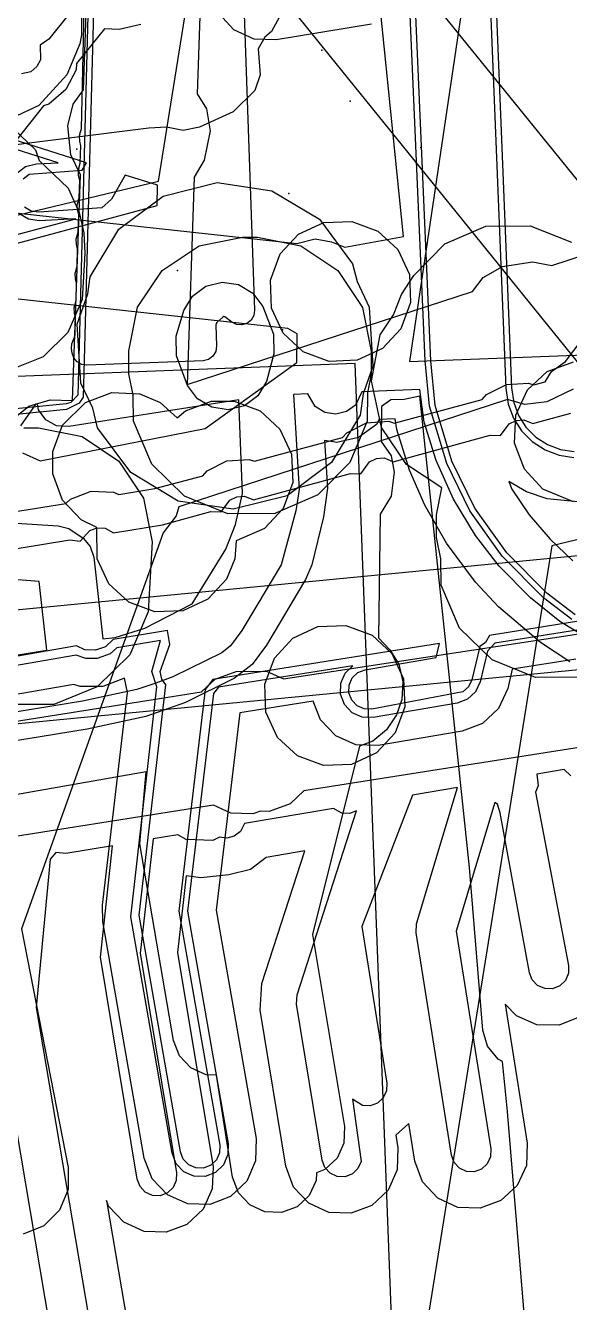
# Model space of a CAD drawing. Header units: metres. Extents: x -3943 to -3664, y 4962 to 6622.
# Drawn here: x -3879.86 to -3860.74, y 6041.47 to 6086.34 of the extents above; entities that cross this region are included whole.
import ezdxf

# ---------------------------------------------------------------- set-up
doc = ezdxf.new("R2010")
doc.units = ezdxf.units.M
for name, color, linetype in [('AI_GREENING_EXCLUSIONS', 1, 'Continuous'), ('AI_GREENING_LAWN', 82, 'Continuous'), ('AI_GREENING_REJECTED', 6, 'Continuous')]:
    doc.layers.add(name, color=color, linetype=linetype)

msp = doc.modelspace()

# ---------------------------------------------------------------- linework, layer by layer
at = {"layer": 'AI_GREENING_EXCLUSIONS'}
for points in [[(-3876.499, 6113.086), (-3871.504, 6146.711), (-3869.87, 6114.002), (-3869.801, 6114.429), (-3869.508, 6106.761), (-3861.518, 6107.16), (-3829.558, 6108.757), (-3862.517, 6100.435), (-3866.364, 6074.531), (-3828.301, 6075.988), (-3861.355, 6068.051), (-3866.742, 6034.488), (-3867.966, 6066.464), (-3868.272, 6074.458), (-3908.243, 6072.929), (-3875.188, 6080.865), (-3871.044, 6106.684), (-3877.498, 6106.361), (-3909.458, 6104.764), (-3876.499, 6113.086)], [(-3871.195, 6080.532), (-3869.521, 6079.53), (-3868.358, 6077.963), (-3868.202, 6077.341), (-3867.774, 6076.443), (-3867.653, 6074.37), (-3867.986, 6073.392), (-3868.096, 6072.65), (-3869.099, 6070.976), (-3870.666, 6069.814), (-3872.559, 6069.34), (-3874.488, 6069.626), (-3876.162, 6070.629), (-3877.324, 6072.196), (-3877.497, 6072.888), (-3877.918, 6073.771), (-3878.039, 6075.844), (-3877.673, 6076.912), (-3877.586, 6077.505), (-3876.584, 6079.179), (-3875.017, 6080.342), (-3873.125, 6080.817), (-3871.195, 6080.532)], [(-3867.472, 6079.114), (-3866.773, 6078.467), (-3866.364, 6077.585), (-3866.325, 6076.599), (-3866.666, 6075.682), (-3867.313, 6074.983), (-3868.195, 6074.574), (-3869.181, 6074.535), (-3870.098, 6074.876), (-3870.797, 6075.523), (-3871.206, 6076.405), (-3871.245, 6077.391), (-3870.904, 6078.308), (-3870.257, 6079.007), (-3869.375, 6079.416), (-3868.389, 6079.455), (-3867.472, 6079.114)], [(-3875.056, 6077.731), (-3873.759, 6078.599), (-3872.228, 6078.903), (-3871.706, 6078.898), (-3870.175, 6078.594), (-3868.878, 6077.726), (-3868.01, 6076.429), (-3867.706, 6074.898), (-3867.706, 6074.092), (-3867.837, 6073.431), (-3867.853, 6072.431), (-3868.457, 6070.986), (-3869.581, 6069.842), (-3871.089, 6069.195), (-3872.75, 6069.179), (-3874.272, 6069.799), (-3875.416, 6070.922), (-3876.063, 6072.431), (-3876.079, 6073.353), (-3876.228, 6074.101), (-3876.228, 6074.903), (-3875.924, 6076.434), (-3875.056, 6077.731)], [(-3871.87, 6076.935), (-3871.521, 6076.465), (-3871.142, 6075.487), (-3871.128, 6074.796), (-3871.392, 6073.829), (-3871.693, 6073.327), (-3872.163, 6072.978), (-3872.73, 6072.836), (-3873.309, 6072.922), (-3873.811, 6073.223), (-3874.16, 6073.693), (-3874.55, 6074.727), (-3874.564, 6075.418), (-3874.29, 6076.328), (-3873.989, 6076.83), (-3873.519, 6077.179), (-3872.951, 6077.321), (-3872.372, 6077.236), (-3871.87, 6076.935)], [(-3878.553, 6072.289), (-3877.747, 6073.095), (-3876.83, 6073.436), (-3875.844, 6073.397), (-3875.121, 6073.095), (-3874.531, 6072.557), (-3874.238, 6072.799), (-3873.321, 6073.14), (-3872.529, 6073.14), (-3871.612, 6072.799), (-3870.913, 6072.152), (-3870.504, 6071.27), (-3870.465, 6070.284), (-3870.806, 6069.367), (-3871.453, 6068.668), (-3872.456, 6068.234), (-3872.495, 6067.6), (-3872.797, 6066.877), (-3873.444, 6066.178), (-3874.326, 6065.769), (-3875.312, 6065.73), (-3876.229, 6066.071), (-3876.928, 6066.718), (-3877.337, 6067.6), (-3877.355, 6068.693), (-3877.906, 6068.964), (-3878.553, 6069.663), (-3878.894, 6070.58), (-3878.894, 6071.372), (-3878.553, 6072.289)], [(-3868.592, 6065.256), (-3867.675, 6064.915), (-3866.976, 6064.268), (-3866.567, 6063.386), (-3866.528, 6062.4), (-3866.869, 6061.483), (-3867.516, 6060.784), (-3868.398, 6060.375), (-3869.384, 6060.336), (-3870.301, 6060.677), (-3871, 6061.324), (-3871.409, 6062.206), (-3871.448, 6063.192), (-3871.107, 6064.109), (-3870.46, 6064.808), (-3869.578, 6065.217), (-3868.592, 6065.256)]]:
    msp.add_lwpolyline(points, close=True, dxfattribs=at)
for points in [[(-3880.757, 6079.812), (-3870.315, 6078.671), (-3869.672, 6078.841), (-3869.096, 6078.734), (-3868.631, 6078.549), (-3866.573, 6078.928), (-3868.989, 6102.683)], [(-3877.467, 6094.262), (-3878.02, 6073.353), (-3878.261, 6073.094), (-3878.433, 6073.044), (-3880.439, 6072.84)], [(-3877.268, 6094.273), (-3877.835, 6073.278), (-3877.97, 6073.066), (-3878.413, 6072.845), (-3880.419, 6072.641)], [(-3860.652, 6065.469), (-3861.647, 6066.226), (-3863.105, 6067.69), (-3864.236, 6069.287), (-3865.051, 6070.942), (-3865.658, 6072.962), (-3865.807, 6074.549), (-3866.673, 6094.547)], [(-3860.531, 6065.629), (-3861.526, 6066.385), (-3862.942, 6067.806), (-3864.057, 6069.376), (-3864.872, 6071.03), (-3865.459, 6072.981), (-3865.607, 6074.558), (-3866.477, 6094.51)], [(-3863.766, 6093.274), (-3862.974, 6073.593), (-3862.892, 6073.037), (-3862.706, 6072.543), (-3862.421, 6072.098), (-3862.043, 6071.72), (-3861.594, 6071.429), (-3861.1, 6071.242), (-3860.578, 6071.163)], [(-3863.559, 6093.105), (-3862.775, 6073.611), (-3862.697, 6073.088), (-3862.526, 6072.633), (-3862.264, 6072.224), (-3861.917, 6071.876), (-3861.504, 6071.609), (-3861.049, 6071.437), (-3860.569, 6071.364)], [(-3880.228, 6072.57), (-3879.746, 6072.962), (-3878.998, 6073.185), (-3878.203, 6073.163), (-3877.926, 6081.09), (-3878.265, 6081.787), (-3878.367, 6082.813), (-3878.188, 6083.573), (-3877.822, 6084.081), (-3877.519, 6092.778)], [(-3873.527, 6092.478), (-3873.825, 6083.938), (-3873.498, 6083.409), (-3873.372, 6082.639), (-3873.575, 6081.602), (-3873.927, 6081.005), (-3874.181, 6073.721), (-3864.148, 6076.995), (-3863.764, 6077.484), (-3863.084, 6077.866), (-3862.04, 6078.031), (-3861.358, 6077.905), (-3848.563, 6082.08)], [(-3868.219, 6090.472), (-3850.538, 6068.676)], [(-3868.219, 6090.472), (-3850.538, 6068.676)], [(-3884.334, 6065.412), (-3855.345, 6068.208), (-3871.076, 6087.645)], [(-3884.334, 6065.412), (-3855.345, 6068.208), (-3871.076, 6087.645)], [(-3877.887, 6087.198), (-3877.887, 6086.01), (-3877.952, 6085.688), (-3878.405, 6084.605), (-3879.393, 6083.531), (-3880.566, 6082.973), (-3879.504, 6081.964), (-3879.384, 6081.598), (-3878.355, 6080.624), (-3877.969, 6079.768), (-3877.814, 6079.049), (-3877.775, 6078.332), (-3877.869, 6076.706), (-3878.367, 6075.555), (-3879.244, 6074.7), (-3880.409, 6074.23)], [(-3877.752, 6087.472), (-3879.036, 6085.851), (-3879.339, 6085.644), (-3879.334, 6085.134), (-3879.459, 6084.891), (-3879.667, 6084.714), (-3879.999, 6084.636)], [(-3870.935, 6086.641), (-3871.206, 6086.122), (-3871.44, 6085.927), (-3871.68, 6085.515), (-3871.605, 6084.605), (-3871.801, 6084.054), (-3872.562, 6083.302), (-3873.74, 6082.762), (-3874.314, 6082.646), (-3874.903, 6082.768), (-3875.52, 6082.735), (-3884.411, 6081.618)], [(-3867.696, 6086.388), (-3871.043, 6085.836), (-3871.823, 6085.862), (-3872.534, 6086.184), (-3873.067, 6086.754)], [(-3875.802, 6086.372), (-3876.563, 6086.201), (-3877.086, 6086.219), (-3878.065, 6085.003), (-3878.084, 6084.778), (-3878.44, 6084.084), (-3879.034, 6083.578), (-3879.227, 6083.516), (-3882.147, 6079.851)], [(-3880.168, 6081.146), (-3879.855, 6081.379), (-3879.477, 6081.475), (-3878.716, 6081.514), (-3881.166, 6082.288)], [(-3879.945, 6080.945), (-3879.726, 6081.108), (-3877.862, 6081.258), (-3877.714, 6081.516), (-3881.076, 6082.575)], [(-3881.937, 6078.209), (-3875.234, 6080.016), (-3875.223, 6080.725), (-3876.35, 6081.081), (-3876.836, 6080.231), (-3877.181, 6079.93), (-3879.389, 6079.777), (-3879.659, 6079.816), (-3879.894, 6079.956)], [(-3881.835, 6078.547), (-3878.086, 6079.544), (-3879.373, 6079.477), (-3879.759, 6079.534), (-3880.095, 6079.733)], [(-3860.273, 6063.439), (-3861.934, 6063.423), (-3863.456, 6064.043), (-3864.6, 6065.166), (-3865.247, 6066.675), (-3865.263, 6067.595), (-3865.412, 6068.345), (-3865.412, 6069.147), (-3865.225, 6070.086), (-3866.468, 6070.913), (-3866.468, 6070.913), (-3867.349, 6072.208), (-3867.696, 6073.85), (-3867.386, 6075.464), (-3866.925, 6076.172), (-3866.639, 6076.886), (-3866.204, 6077.554), (-3865.113, 6078.67), (-3863.679, 6079.285), (-3862.118, 6079.303), (-3860.669, 6078.723)], [(-3879.961, 6071.317), (-3879.347, 6071.043), (-3873.545, 6072.171), (-3870.318, 6074.498), (-3870.305, 6075.5), (-3870.641, 6075.689), (-3880.874, 6076.807)], [(-3881.689, 6069.029), (-3878.442, 6069.545), (-3878.277, 6069.699), (-3877.546, 6069.972), (-3876.766, 6069.945), (-3876.582, 6069.861), (-3875.315, 6070.067), (-3873.622, 6070.517), (-3873.474, 6070.687), (-3872.776, 6071.035), (-3871.997, 6071.09), (-3871.805, 6071.026), (-3868.712, 6071.858), (-3868.564, 6072.028), (-3867.866, 6072.376), (-3867.087, 6072.431), (-3866.895, 6072.367), (-3863.801, 6073.199), (-3863.653, 6073.369), (-3862.955, 6073.717), (-3862.177, 6073.772), (-3861.984, 6073.708), (-3861.594, 6073.814), (-3861.371, 6074.176), (-3860.876, 6074.535), (-3859.96, 6075.742)], [(-3860.599, 6069.598), (-3861.675, 6070.046), (-3862.322, 6070.745), (-3862.663, 6071.662), (-3862.624, 6072.648), (-3862.215, 6073.53), (-3861.516, 6074.177), (-3860.599, 6074.518)], [(-3859.444, 6064.407), (-3861.069, 6065.395), (-3862.101, 6066.231), (-3863.206, 6067.343), (-3864.04, 6068.417), (-3864.808, 6069.69), (-3865.418, 6071.052), (-3865.84, 6072.399), (-3865.997, 6073.545), (-3868.033, 6073.467), (-3868.259, 6073.001), (-3868.575, 6072.772), (-3868.954, 6072.681), (-3869.34, 6072.742), (-3869.672, 6072.947), (-3869.933, 6073.394), (-3870.441, 6073.375), (-3870.243, 6070.033), (-3870.355, 6069.288), (-3870.872, 6067.382), (-3872.249, 6065.075), (-3872.647, 6064.538), (-3872.956, 6064.3), (-3874.676, 6063.45), (-3875.272, 6063.234), (-3875.944, 6063.008), (-3877.854, 6062.599), (-3899.612, 6059.047)], [(-3884.959, 6069.157), (-3878.715, 6068.759), (-3878.338, 6068.657), (-3877.832, 6068.329), (-3877.581, 6068.03), (-3877.463, 6067.659), (-3877.143, 6064.789), (-3876.71, 6064.83), (-3875.669, 6065.161), (-3873.996, 6066.017), (-3872.812, 6067.937), (-3872.477, 6068.804), (-3872.229, 6069.896), (-3872.364, 6073.18), (-3878.333, 6072.247), (-3878.767, 6072.275), (-3879.149, 6072.485), (-3879.405, 6072.838), (-3879.442, 6073.03), (-3879.511, 6073.028), (-3879.515, 6073.01), (-3880.04, 6072.27)], [(-3861.227, 6027.769), (-3862.909, 6048.183), (-3863.093, 6049.935), (-3863.247, 6050.019), (-3863.613, 6050.475), (-3863.777, 6051.037), (-3864.254, 6056.747), (-3865.999, 6073.315), (-3866.548, 6073.191), (-3867.019, 6073.178), (-3867.338, 6072.949), (-3867.354, 6071.724), (-3867.007, 6071.213), (-3866.9, 6070.638), (-3867, 6069.797), (-3867.387, 6069.163), (-3867.444, 6064.822), (-3867.048, 6064.397), (-3866.73, 6063.892), (-3866.594, 6063.281), (-3866.632, 6062.656), (-3866.818, 6062.112), (-3867.169, 6061.594), (-3867.65, 6061.193), (-3868.116, 6061.018), (-3869.77, 6054.395), (-3868.647, 6047.656), (-3868.666, 6047.071), (-3868.906, 6046.538), (-3869.333, 6046.137), (-3869.626, 6046.026), (-3869.637, 6045.755), (-3869.882, 6045.224), (-3870.312, 6044.827), (-3870.861, 6044.624), (-3871.446, 6044.647), (-3871.977, 6044.893), (-3872.374, 6045.323), (-3872.577, 6045.872), (-3873.144, 6049.46), (-3873.51, 6049.469), (-3874.045, 6049.708), (-3874.448, 6050.132), (-3874.658, 6050.678), (-3875.843, 6057.579), (-3875.622, 6060.116), (-3882.76, 6058.865)], [(-3860.604, 6073.563), (-3861.533, 6073.115), (-3862.308, 6073.022), (-3862.911, 6073.191), (-3874.473, 6069.419), (-3874.559, 6069.104), (-3875.021, 6068.511), (-3879.998, 6054.595), (-3878.361, 6046.215), (-3878.364, 6045.435), (-3878.665, 6044.715), (-3879.219, 6044.165), (-3879.941, 6043.869)], [(-3860.728, 6063.976), (-3861.75, 6064.654), (-3863.232, 6065.912), (-3864.037, 6066.776), (-3865.06, 6068.145), (-3865.825, 6069.486), (-3866.359, 6070.712), (-3866.808, 6072.145), (-3866.858, 6072.511), (-3867.422, 6072.489), (-3867.525, 6072.321), (-3868.157, 6071.863), (-3868.916, 6071.682), (-3869.344, 6071.75), (-3869.244, 6070.078), (-3869.377, 6069.078), (-3869.795, 6067.392), (-3870.014, 6066.87), (-3871.39, 6064.563), (-3871.894, 6063.88), (-3872.513, 6063.404), (-3874.233, 6062.553), (-3875.624, 6062.06), (-3877.693, 6061.612), (-3899.451, 6058.06)], [(-3881.874, 6067.682), (-3878.296, 6068.265), (-3877.932, 6068.213), (-3877.593, 6068.594), (-3877.337, 6068.689), (-3877.064, 6068.68), (-3876.767, 6068.514), (-3875.039, 6068.795), (-3873.343, 6069.258), (-3872.975, 6069.246), (-3872.678, 6069.659), (-3872.433, 6069.781), (-3872.161, 6069.8), (-3871.847, 6069.667), (-3868.432, 6070.599), (-3868.065, 6070.587), (-3867.767, 6071), (-3867.523, 6071.122), (-3867.251, 6071.141), (-3866.937, 6071.008), (-3863.522, 6071.94), (-3863.155, 6071.928), (-3862.857, 6072.341), (-3862.613, 6072.463), (-3862.34, 6072.482), (-3862.027, 6072.349), (-3860.69, 6072.714)], [(-3879.924, 6072.202), (-3879.402, 6072.197), (-3877.871, 6071.893), (-3876.574, 6071.025), (-3875.706, 6069.728), (-3875.402, 6068.197), (-3875.549, 6065.73), (-3876.196, 6064.221), (-3877.34, 6063.098), (-3878.862, 6062.478), (-3880.446, 6062.478)], [(-3860.436, 6069.598), (-3861.525, 6069.706), (-3862.243, 6069.956), (-3862.867, 6070.31), (-3862.765, 6070.041), (-3862.151, 6069.143), (-3861.416, 6068.283), (-3860.617, 6067.526)], [(-3899.934, 6061.021), (-3879.11, 6064.385), (-3879.38, 6066.801), (-3884.601, 6067.205)], [(-3859.247, 6065.592), (-3863.545, 6064.907), (-3863.69, 6064.663), (-3863.888, 6064.521), (-3864.171, 6063.349), (-3864.283, 6063.104), (-3864.48, 6062.919), (-3867.682, 6062.317), (-3867.955, 6062.325), (-3868.204, 6062.436), (-3868.392, 6062.634), (-3868.49, 6062.889), (-3868.483, 6063.162), (-3868.372, 6063.412), (-3868.173, 6063.599), (-3867.918, 6063.697), (-3865.424, 6064.125), (-3865.303, 6064.626), (-3873.275, 6063.355), (-3873.541, 6063.004), (-3874.465, 6055.213), (-3873.031, 6047.001), (-3873.037, 6046.728), (-3873.148, 6046.479), (-3873.345, 6046.29), (-3873.6, 6046.191), (-3873.873, 6046.198), (-3874.123, 6046.308), (-3874.311, 6046.506), (-3874.41, 6046.761), (-3875.862, 6055.074), (-3874.931, 6063.169), (-3875.068, 6063.371), (-3875.122, 6063.639), (-3874.79, 6064.59), (-3874.87, 6065.075), (-3876.772, 6064.762), (-3877.047, 6064.51), (-3877.397, 6064.385), (-3877.772, 6064.404), (-3878.065, 6064.537), (-3883.271, 6063.63)], [(-3859.512, 6065.246), (-3863.364, 6064.632), (-3863.621, 6064.351), (-3863.879, 6063.279), (-3864.04, 6062.929), (-3864.321, 6062.665), (-3864.682, 6062.528), (-3867.631, 6062.022), (-3868.021, 6062.032), (-3868.377, 6062.191), (-3868.646, 6062.474), (-3868.786, 6062.838), (-3868.775, 6063.228), (-3868.616, 6063.585), (-3868.351, 6063.836), (-3873.077, 6063.082), (-3873.255, 6062.867), (-3874.162, 6055.222), (-3872.735, 6047.053), (-3872.744, 6046.663), (-3872.902, 6046.306), (-3873.184, 6046.037), (-3873.548, 6045.896), (-3873.938, 6045.905), (-3874.295, 6046.063), (-3874.565, 6046.345), (-3874.705, 6046.709), (-3876.157, 6055.022), (-3875.241, 6063.102), (-3875.422, 6063.638), (-3875.116, 6064.727), (-3876.65, 6064.465), (-3876.879, 6064.261), (-3877.338, 6064.091), (-3877.734, 6064.091), (-3878.082, 6064.215), (-3883.149, 6063.333)], [(-3883.874, 6061.312), (-3873.667, 6062.922), (-3873.186, 6063.366), (-3872.454, 6063.636), (-3871.382, 6063.652), (-3870.786, 6063.377), (-3860.406, 6064.965)], [(-3854.686, 6064.252), (-3884.254, 6061.401)], [(-3854.686, 6064.252), (-3884.254, 6061.401)], [(-3860.506, 6064.075), (-3862.745, 6063.718), (-3862.907, 6063.045), (-3863.229, 6062.344), (-3863.792, 6061.817), (-3864.513, 6061.542), (-3867.462, 6061.036), (-3868.242, 6061.057), (-3868.955, 6061.374), (-3869.492, 6061.941), (-3869.745, 6062.601), (-3872.329, 6062.189), (-3873.151, 6055.249), (-3871.75, 6047.225), (-3871.768, 6046.445), (-3872.084, 6045.731), (-3872.648, 6045.193), (-3873.376, 6044.911), (-3874.156, 6044.929), (-3874.87, 6045.245), (-3875.409, 6045.809), (-3875.69, 6046.537), (-3877.142, 6054.85), (-3877.158, 6055.429), (-3876.273, 6062.897), (-3876.376, 6063.409), (-3877.14, 6063.11), (-3877.932, 6063.11), (-3878.155, 6063.183), (-3882.703, 6062.391)], [(-3853.55, 6062.048), (-3870.076, 6059.44), (-3870.559, 6058.992), (-3871.291, 6058.72), (-3871.597, 6058.732), (-3871.865, 6058.632), (-3872.645, 6058.66), (-3873.254, 6058.938), (-3881.847, 6057.582)], [(-3860.692, 6059.971), (-3860.924, 6060.191), (-3861.885, 6060.029), (-3861.833, 6059.62), (-3861.929, 6059.395), (-3860.767, 6053.307), (-3860.771, 6053.034), (-3860.88, 6052.784), (-3861.076, 6052.594), (-3861.33, 6052.493), (-3861.603, 6052.497), (-3861.854, 6052.606), (-3862.044, 6052.802), (-3862.144, 6053.056), (-3863.17, 6058.676), (-3863.264, 6058.972), (-3863.365, 6059.034), (-3864.722, 6054.519), (-3863.502, 6046.861), (-3863.513, 6046.588), (-3863.627, 6046.34), (-3863.827, 6046.154), (-3864.083, 6046.06), (-3864.356, 6046.07), (-3864.604, 6046.184), (-3864.79, 6046.385), (-3864.885, 6046.641), (-3866.13, 6054.457), (-3866.109, 6054.768), (-3864.669, 6059.56), (-3866.257, 6059.292), (-3868.036, 6054.675), (-3867.159, 6049.176), (-3867.17, 6048.903), (-3867.284, 6048.655), (-3867.484, 6048.469), (-3867.74, 6048.374), (-3868.013, 6048.385), (-3868.364, 6048.609), (-3868.057, 6046.419), (-3868.17, 6046.17), (-3868.369, 6045.983), (-3868.625, 6045.887), (-3868.898, 6045.896), (-3869.146, 6046.009), (-3869.333, 6046.209), (-3869.429, 6046.464), (-3870.332, 6051.945), (-3870.308, 6052.273), (-3868.224, 6058.743), (-3868.464, 6058.652), (-3868.737, 6058.66), (-3869.035, 6058.824), (-3872.161, 6058.298), (-3872.305, 6058.02), (-3872.522, 6057.855), (-3872.786, 6057.786), (-3873.044, 6057.821), (-3873.275, 6057.702), (-3874.206, 6057.738), (-3874.505, 6057.903), (-3875.37, 6057.757), (-3875.829, 6053.736), (-3874.55, 6046.025), (-3874.558, 6045.752), (-3874.671, 6045.503), (-3874.87, 6045.316), (-3875.126, 6045.22), (-3875.399, 6045.229), (-3875.648, 6045.341), (-3875.834, 6045.54), (-3875.931, 6045.796), (-3877.227, 6053.604), (-3876.806, 6057.515), (-3878.446, 6057.239), (-3878.795, 6057.281), (-3878.995, 6057.05), (-3879.481, 6051.827), (-3876.939, 6036.836)], [(-3860.371, 6051.501), (-3861.097, 6051.214), (-3861.877, 6051.227), (-3862.593, 6051.537), (-3862.997, 6051.954), (-3862.218, 6047.066), (-3862.248, 6046.286), (-3862.574, 6045.577), (-3863.147, 6045.047), (-3863.879, 6044.776), (-3864.659, 6044.806), (-3865.368, 6045.132), (-3865.898, 6045.704), (-3866.169, 6046.436), (-3866.379, 6047.755), (-3866.839, 6047.348), (-3866.765, 6046.903), (-3866.791, 6046.123), (-3867.113, 6045.413), (-3867.683, 6044.879), (-3868.413, 6044.605), (-3869.193, 6044.63), (-3869.904, 6044.953), (-3870.437, 6045.522), (-3870.712, 6046.253), (-3871.615, 6051.733), (-3871.545, 6052.672), (-3870.043, 6057.336), (-3871.397, 6057.108), (-3871.954, 6056.686), (-3872.708, 6056.488), (-3873.692, 6056.387), (-3874.209, 6056.463), (-3874.517, 6053.77), (-3873.267, 6046.238), (-3873.292, 6045.458), (-3873.614, 6044.747), (-3874.183, 6044.213), (-3874.913, 6043.938), (-3875.693, 6043.962), (-3876.404, 6044.284), (-3876.938, 6044.853), (-3877.014, 6045.054), (-3875.657, 6037.053)], [(-3878.319, 6036.602), (-3880.876, 6051.683)]]:
    msp.add_lwpolyline(points, dxfattribs=at)
at = {"layer": 'AI_GREENING_LAWN'}
msp.add_lwpolyline([(-3872.189, 6087.059), (-3871.807, 6076.329), (-3871.835, 6076.145), (-3871.928, 6075.985), (-3872.074, 6075.869), (-3872.252, 6075.814), (-3872.437, 6075.829), (-3872.604, 6075.91), (-3872.857, 6076.097), (-3872.891, 6076.114), (-3872.924, 6076.094), (-3873.133, 6075.904), (-3873.162, 6075.862), (-3873.171, 6075.812), (-3873.139, 6075.076), (-3873.168, 6074.882), (-3873.27, 6074.715), (-3873.428, 6074.6), (-3873.619, 6074.554), (-3877.701, 6074.398), (-3877.882, 6074.424), (-3878.041, 6074.514), (-3878.157, 6074.654), (-3878.215, 6074.827), (-3878.238, 6074.985), (-3878.234, 6075.15), (-3878.176, 6075.305), (-3878.151, 6075.348), (-3878.118, 6075.464), (-3878.101, 6076.071), (-3878.14, 6076.232), (-3878.15, 6076.421), (-3878.125, 6076.494), (-3878.131, 6076.496), (-3878.081, 6076.671), (-3878.064, 6077.279), (-3878.103, 6077.439), (-3878.113, 6077.629), (-3878.088, 6077.702), (-3878.094, 6077.704), (-3878.044, 6077.879), (-3878.027, 6078.487), (-3878.066, 6078.647), (-3878.076, 6078.837), (-3878.051, 6078.91), (-3878.051, 6078.91), (-3878.057, 6078.911), (-3878.007, 6079.087), (-3877.99, 6079.695), (-3878.029, 6079.855), (-3878.039, 6080.045), (-3878.013, 6080.118), (-3878.02, 6080.119), (-3877.97, 6080.295), (-3877.952, 6080.903), (-3877.992, 6081.063), (-3878.001, 6081.253), (-3877.976, 6081.325), (-3877.983, 6081.327), (-3877.933, 6081.503), (-3877.915, 6082.11), (-3877.955, 6082.271), (-3877.964, 6082.461), (-3877.94, 6082.532), (-3877.946, 6082.534), (-3877.896, 6082.711), (-3877.796, 6086.877)], dxfattribs=at)
at = {"layer": 'AI_GREENING_REJECTED'}
for p in [(-3869.44, 6085.47), (-3868.44, 6083.68), (-3878.06, 6081.99), (-3865.96, 6082.05), (-3870.6, 6080.43), (-3874.52, 6077.73), (-3870.82, 6075.64)]:
    msp.add_point(p, dxfattribs=at)

doc.saveas('drawing.dxf')
